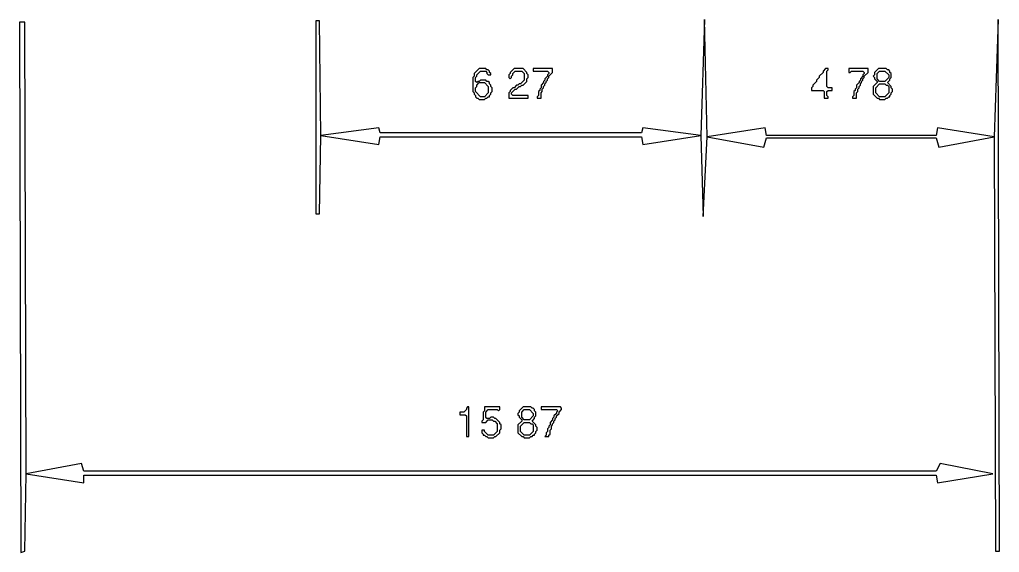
# Model space of a CAD drawing. Extents: x 17 to 323, y -435 to -5.
# Drawn here: x 201.6 to 277.7, y -153.3 to -111.9 of the extents above; entities that cross this region are included whole.
import ezdxf

# ---------------------------------------------------------------- set-up
doc = ezdxf.new("R2010")
doc.units = 0

msp = doc.modelspace()

# ---------------------------------------------------------------- linework, layer by layer
at = {"layer": 'CONTOURS'}
for p, q in [((201.6, -112.1), (201.7, -153.3)), ((202, -112.1), (201.6, -112.1)), ((202.1, -147.2), (202, -112.1)), ((224.6, -112), (224.6, -127)), ((224.9, -112), (224.6, -112)), ((225, -120.9), (224.9, -112)), ((254.8, -111.9), (254.5, -120.9)), ((255, -121), (254.8, -111.9)), ((277.6, -111.9), (277.3, -121)), ((277.7, -153.2), (277.6, -111.9)), ((236.9, -116.3), (236.8, -116.4)), ((236.8, -116.4), (236.8, -117.5)), ((237.3, -115.7), (236.9, -116.1)), ((236.9, -116.1), (236.9, -116.3)), ((237, -116.4), (237.1, -116.3)), ((237, -116.7), (237, -116.4)), ((237.1, -116.2), (237.4, -115.9)), ((237.1, -116.3), (237.1, -116.2)), ((237.8, -115.7), (237.3, -115.7)), ((237.4, -115.9), (237.8, -115.9)), ((237.9, -115.8), (237.8, -115.7)), ((237.8, -115.9), (237.9, -116)), ((238, -115.8), (237.9, -115.8)), ((237.9, -116), (237.9, -116.1)), ((237.9, -116.1), (238, -116.2)), ((238.1, -115.9), (238, -115.8)), ((238, -116.2), (238.2, -116.2)), ((238.1, -116), (238.1, -115.9)), ((238.2, -116.1), (238.1, -116)), ((238.2, -116.2), (238.2, -116.1)), ((239.7, -116.1), (239.6, -116.2)), ((239.6, -116.2), (239.6, -116.4)), ((239.6, -116.4), (239.7, -116.5)), ((240, -115.7), (239.7, -116)), ((239.7, -116), (239.7, -116.1)), ((239.7, -116.5), (239.8, -116.4)), ((239.8, -116.3), (239.9, -116.2)), ((239.8, -116.4), (239.8, -116.3)), ((239.9, -116.1), (240.1, -115.9)), ((239.9, -116.2), (239.9, -116.1)), ((240.7, -115.7), (240, -115.7)), ((240.1, -115.9), (240.6, -115.9)), ((240.6, -115.9), (240.8, -116.1)), ((241, -116), (240.7, -115.7)), ((240.8, -116.1), (240.8, -116.6)), ((241, -116.1), (241, -116)), ((241.1, -116.2), (241, -116.1)), ((241, -116.5), (241.1, -116.4)), ((241.1, -116.4), (241.1, -116.2)), ((243, -115.7), (241.5, -115.7)), ((241.5, -115.7), (241.5, -115.9)), ((241.5, -115.9), (242.6, -115.9)), ((242.6, -116.3), (242.4, -116.5)), ((242.6, -115.9), (242.7, -116)), ((242.7, -116.1), (242.6, -116.2)), ((242.6, -116.2), (242.6, -116.3)), ((242.6, -116.5), (242.7, -116.4)), ((242.7, -116), (242.7, -116.1)), ((242.7, -116.3), (243, -116)), ((242.7, -116.4), (242.7, -116.3)), ((243, -116), (243, -115.7)), ((263.7, -116.4), (263.5, -116.6)), ((264, -116), (263.7, -116.3)), ((263.7, -116.3), (263.7, -116.4)), ((264.2, -115.7), (264, -115.9)), ((264, -115.9), (264, -116)), ((264.4, -115.7), (264.2, -115.7)), ((264.3, -115.9), (264.4, -115.8)), ((264.3, -117.1), (264.3, -115.9)), ((264.4, -115.8), (264.4, -115.7)), ((267.5, -115.7), (266, -115.7)), ((266, -115.7), (266, -116)), ((266, -116), (266.1, -116)), ((266.1, -116), (266.2, -115.9)), ((266.2, -115.9), (267.1, -115.9)), ((267.1, -116.3), (266.9, -116.5)), ((267.1, -115.9), (267.2, -116)), ((267.2, -116.1), (267.1, -116.2)), ((267.1, -116.2), (267.1, -116.3)), ((267.1, -116.5), (267.2, -116.4)), ((267.2, -116), (267.2, -116.1)), ((267.2, -116.3), (267.5, -116)), ((267.2, -116.4), (267.2, -116.3)), ((267.5, -116), (267.5, -115.7)), ((268, -116.2), (267.9, -116.3)), ((267.9, -116.3), (268, -116.4)), ((268.3, -115.7), (268, -116)), ((268, -116), (268, -116.2)), ((268, -116.4), (268, -116.5)), ((268.2, -116.1), (268.4, -115.9)), ((268.2, -116.5), (268.2, -116.1)), ((268.9, -115.7), (268.3, -115.7)), ((268.4, -115.9), (268.8, -115.9)), ((268.8, -115.9), (269.1, -116.2)), ((269.1, -116.4), (268.8, -116.7)), ((269, -115.8), (268.9, -115.7)), ((269.1, -115.8), (269, -115.8)), ((269.2, -115.9), (269.1, -115.8)), ((269.1, -116.2), (269.1, -116.4)), ((269.2, -116), (269.2, -115.9)), ((269.3, -116.1), (269.2, -116)), ((269.2, -116.5), (269.3, -116.4)), ((269.3, -116.4), (269.3, -116.1)), ((237.1, -116.8), (237, -116.7)), ((237, -117.2), (237.1, -117.1)), ((237.2, -116.7), (237.1, -116.8)), ((237.1, -117), (237.3, -116.8)), ((237.1, -117.1), (237.1, -117)), ((237.3, -116.7), (237.2, -116.7)), ((237.4, -116.6), (237.3, -116.7)), ((237.3, -116.8), (237.7, -116.8)), ((237.8, -116.6), (237.4, -116.6)), ((237.7, -116.8), (238, -117.1)), ((237.9, -116.7), (237.8, -116.6)), ((238, -116.7), (237.9, -116.7)), ((238.1, -116.8), (238, -116.7)), ((238, -117.1), (238, -117.6)), ((238.1, -116.9), (238.1, -116.8)), ((238.2, -117), (238.1, -116.9)), ((238.2, -117.1), (238.2, -117)), ((238.3, -117.2), (238.2, -117.1)), ((240.2, -117), (240, -117.2)), ((240.3, -117), (240.2, -117)), ((240.2, -117.3), (240.4, -117.1)), ((240.4, -116.9), (240.3, -117)), ((240.5, -116.9), (240.4, -116.9)), ((240.4, -117.1), (240.5, -117.1)), ((240.8, -116.6), (240.5, -116.9)), ((240.5, -117.1), (240.6, -117)), ((240.6, -117), (240.7, -117)), ((240.7, -117), (241, -116.7)), ((241, -116.7), (241, -116.5)), ((242.3, -116.8), (242.1, -117)), ((242.1, -117), (242.1, -117.2)), ((242.4, -116.6), (242.3, -116.7)), ((242.3, -116.7), (242.3, -116.8)), ((242.3, -117.1), (242.4, -117)), ((242.3, -117.2), (242.3, -117.1)), ((242.4, -116.5), (242.4, -116.6)), ((242.4, -116.9), (242.5, -116.8)), ((242.4, -117), (242.4, -116.9)), ((242.5, -116.7), (242.6, -116.6)), ((242.5, -116.8), (242.5, -116.7)), ((242.6, -116.6), (242.6, -116.5)), ((263.2, -117.1), (263.1, -117.2)), ((263.5, -116.7), (263.2, -117)), ((263.2, -117), (263.2, -117.1)), ((263.5, -116.6), (263.5, -116.7)), ((264.4, -117.2), (264.3, -117.1)), ((266.8, -116.8), (266.6, -117)), ((266.6, -117), (266.6, -117.2)), ((266.9, -116.6), (266.8, -116.7)), ((266.8, -116.7), (266.8, -116.8)), ((266.8, -117.1), (266.9, -117)), ((266.8, -117.2), (266.8, -117.1)), ((266.9, -116.5), (266.9, -116.6)), ((266.9, -116.9), (267, -116.8)), ((266.9, -117), (266.9, -116.9)), ((267, -116.7), (267.1, -116.6)), ((267, -116.8), (267, -116.7)), ((267.1, -116.6), (267.1, -116.5)), ((268.2, -116.8), (267.9, -117.1)), ((267.9, -117.1), (267.9, -117.7)), ((268, -116.5), (268.2, -116.7)), ((268.1, -117.2), (268.4, -116.9)), ((268.4, -116.7), (268.2, -116.5)), ((268.2, -116.7), (268.2, -116.8)), ((268.8, -116.7), (268.4, -116.7)), ((268.4, -116.9), (268.8, -116.9)), ((268.8, -116.9), (268.9, -117)), ((268.9, -117), (269, -117)), ((269, -116.8), (269.2, -116.6)), ((269.3, -117.1), (269, -116.8)), ((269, -117), (269.1, -117.1)), ((269.1, -117.1), (269.1, -117.6)), ((269.2, -116.6), (269.2, -116.5)), ((269.3, -117.2), (269.3, -117.1)), ((236.8, -117.5), (236.9, -117.6)), ((236.9, -117.6), (236.9, -117.7)), ((236.9, -117.7), (237, -117.8)), ((237, -117.5), (237, -117.2)), ((237.4, -117.9), (237, -117.5)), ((237, -117.8), (237, -117.9)), ((237, -117.9), (237.1, -118)), ((237.7, -117.9), (237.4, -117.9)), ((238, -117.6), (237.7, -117.9)), ((237.9, -118), (238, -117.9)), ((238, -117.9), (238.1, -117.9)), ((238.1, -117.8), (238.2, -117.7)), ((238.1, -117.9), (238.1, -117.8)), ((238.2, -117.6), (238.3, -117.5)), ((238.2, -117.7), (238.2, -117.6)), ((238.3, -117.5), (238.3, -117.2)), ((239.7, -117.5), (239.6, -117.6)), ((239.6, -117.6), (239.6, -118)), ((239.9, -117.2), (239.7, -117.4)), ((239.7, -117.4), (239.7, -117.5)), ((239.8, -117.6), (240.1, -117.3)), ((239.8, -117.7), (239.8, -117.6)), ((239.9, -117.8), (239.8, -117.7)), ((240, -117.2), (239.9, -117.2)), ((241.1, -117.8), (239.9, -117.8)), ((240.1, -117.3), (240.2, -117.3)), ((241.1, -118), (241.1, -117.8)), ((241.9, -117.8), (241.8, -117.9)), ((241.8, -117.9), (241.8, -118)), ((242, -117.4), (241.9, -117.5)), ((241.9, -117.5), (241.9, -117.8)), ((242.1, -117.2), (242, -117.3)), ((242, -117.3), (242, -117.4)), ((242.1, -117.6), (242.2, -117.5)), ((242.1, -118), (242.1, -117.6)), ((242.2, -117.3), (242.3, -117.2)), ((242.2, -117.5), (242.2, -117.3)), ((263.1, -117.2), (263.1, -117.4)), ((263.1, -117.4), (264, -117.4)), ((264, -117.4), (264.1, -117.5)), ((264.1, -117.5), (264.1, -118)), ((264.3, -117.5), (264.4, -117.4)), ((264.3, -117.8), (264.3, -117.5)), ((264.4, -117.9), (264.3, -117.8)), ((264.7, -117.2), (264.4, -117.2)), ((264.4, -117.4), (264.7, -117.4)), ((264.4, -118), (264.4, -117.9)), ((264.7, -117.4), (264.7, -117.2)), ((266.4, -117.8), (266.3, -117.9)), ((266.3, -117.9), (266.3, -118)), ((266.5, -117.4), (266.4, -117.5)), ((266.4, -117.5), (266.4, -117.8)), ((266.6, -117.2), (266.5, -117.3)), ((266.5, -117.3), (266.5, -117.4)), ((266.6, -117.6), (266.7, -117.5)), ((266.6, -118), (266.6, -117.6)), ((266.7, -117.3), (266.8, -117.2)), ((266.7, -117.5), (266.7, -117.3)), ((267.9, -117.7), (268.2, -118)), ((268.1, -117.6), (268.1, -117.2)), ((268.4, -117.9), (268.1, -117.6)), ((268.8, -117.9), (268.4, -117.9)), ((269.1, -117.6), (268.8, -117.9)), ((269, -118), (269.1, -117.9)), ((269.1, -117.9), (269.2, -117.9)), ((269.2, -117.8), (269.3, -117.7)), ((269.2, -117.9), (269.2, -117.8)), ((269.4, -117.3), (269.3, -117.2)), ((269.3, -117.6), (269.4, -117.5)), ((269.3, -117.7), (269.3, -117.6)), ((269.4, -117.5), (269.4, -117.3)), ((237.1, -118), (237.2, -118)), ((237.2, -118), (237.3, -118.1)), ((237.3, -118.1), (237.7, -118.1)), ((237.7, -118.1), (237.8, -118)), ((237.8, -118), (237.9, -118)), ((239.6, -118), (241.1, -118)), ((241.8, -118), (242.1, -118)), ((264.1, -118), (264.4, -118)), ((266.3, -118), (266.6, -118)), ((268.2, -118), (268.3, -118)), ((268.3, -118), (268.4, -118.1)), ((268.4, -118.1), (268.8, -118.1)), ((268.8, -118.1), (268.9, -118)), ((268.9, -118), (269, -118)), ((224.9, -127), (225, -120.9)), ((229.5, -120.3), (225, -120.9)), ((225, -120.9), (229.5, -121.6)), ((229.6, -120.7), (229.5, -120.3)), ((249.9, -120.7), (229.6, -120.7)), ((250, -120.3), (249.9, -120.7)), ((254.5, -120.9), (250, -120.3)), ((250, -121.6), (254.5, -120.9)), ((254.5, -120.9), (254.7, -127.2)), ((259.5, -120.3), (255, -121)), ((259.6, -120.9), (259.5, -120.3)), ((272.8, -120.9), (259.6, -120.9)), ((272.9, -120.3), (272.8, -120.9)), ((277.3, -121), (272.9, -120.3)), ((229.5, -121.6), (229.6, -121)), ((229.6, -121), (249.9, -121)), ((249.9, -121), (250, -121.6)), ((254.7, -127.2), (255, -121)), ((255, -121), (259.4, -121.8)), ((259.4, -121.8), (259.6, -121.1)), ((259.6, -121.1), (272.8, -121.1)), ((272.8, -121.1), (273, -121.8)), ((273, -121.8), (277.3, -121)), ((277.3, -121), (277.4, -153.2)), ((224.6, -127), (224.9, -127)), ((236.3, -142.2), (236.1, -142.4)), ((236.4, -142), (236.3, -142.1)), ((236.3, -142.1), (236.3, -142.2)), ((236.5, -142), (236.4, -142)), ((236.5, -144.3), (236.5, -142)), ((237.7, -142.3), (237.6, -142.4)), ((237.7, -142), (237.7, -142.3)), ((238.9, -142), (237.7, -142)), ((237.8, -142.4), (238, -142.2)), ((238, -142.2), (238.7, -142.2)), ((238.7, -142.2), (238.8, -142.3)), ((238.8, -142.3), (238.9, -142.2)), ((238.9, -142.2), (238.9, -142)), ((240.7, -142), (240.4, -142.3)), ((240.4, -142.3), (240.4, -142.4)), ((240.6, -142.4), (240.8, -142.2)), ((241.3, -142), (240.7, -142)), ((240.8, -142.2), (241.2, -142.2)), ((241.2, -142.2), (241.5, -142.5)), ((241.4, -142.1), (241.3, -142)), ((241.5, -142.1), (241.4, -142.1)), ((241.6, -142.2), (241.5, -142.1)), ((241.6, -142.3), (241.6, -142.2)), ((241.7, -142.4), (241.6, -142.3)), ((243.6, -142), (242.1, -142)), ((242.1, -142), (242.1, -142.2)), ((242.1, -142.2), (243.3, -142.2)), ((243.3, -142.2), (243.4, -142.3)), ((243.4, -142.3), (243.3, -142.4)), ((243.5, -142.4), (243.7, -142.2)), ((243.7, -142.1), (243.6, -142)), ((243.7, -142.2), (243.7, -142.1)), ((236.1, -142.4), (235.8, -142.4)), ((235.8, -142.4), (235.8, -142.6)), ((235.8, -142.6), (236.2, -142.6)), ((236.2, -142.6), (236.3, -142.7)), ((236.3, -142.7), (236.3, -144.3)), ((237.6, -143), (237.5, -143.1)), ((237.6, -142.4), (237.6, -143)), ((237.8, -142.8), (237.8, -142.4)), ((237.9, -142.9), (237.8, -142.8)), ((237.8, -143.2), (238, -143)), ((238.1, -142.9), (237.9, -142.9)), ((238, -143), (238.3, -143)), ((238.2, -142.8), (238.1, -142.9)), ((238.4, -142.8), (238.2, -142.8)), ((238.3, -143), (238.4, -143.1)), ((238.5, -142.9), (238.4, -142.8)), ((238.6, -142.9), (238.5, -142.9)), ((238.9, -143.2), (238.6, -142.9)), ((240.4, -142.4), (240.3, -142.5)), ((240.3, -142.5), (240.3, -142.6)), ((240.3, -142.6), (240.4, -142.7)), ((240.4, -142.7), (240.4, -142.8)), ((240.4, -142.8), (240.6, -143)), ((240.6, -142.8), (240.6, -142.4)), ((240.8, -143), (240.6, -142.8)), ((240.6, -143), (240.6, -143.1)), ((241.2, -143), (240.8, -143)), ((241.5, -142.7), (241.2, -143)), ((241.4, -143.1), (241.6, -142.9)), ((241.5, -142.5), (241.5, -142.7)), ((241.6, -142.8), (241.7, -142.7)), ((241.6, -142.9), (241.6, -142.8)), ((241.7, -142.7), (241.7, -142.4)), ((243, -143), (242.8, -143.2)), ((243.1, -142.8), (243, -142.9)), ((243, -142.9), (243, -143)), ((243.3, -142.5), (243.1, -142.7)), ((243.1, -142.7), (243.1, -142.8)), ((243.1, -143.1), (243.2, -143)), ((243.2, -142.9), (243.3, -142.8)), ((243.2, -143), (243.2, -142.9)), ((243.3, -142.4), (243.3, -142.5)), ((243.3, -142.7), (243.5, -142.5)), ((243.3, -142.8), (243.3, -142.7)), ((243.5, -142.5), (243.5, -142.4)), ((237.5, -143.1), (237.5, -143.2)), ((237.5, -143.2), (237.8, -143.2)), ((237.7, -143.8), (237.5, -143.8)), ((237.5, -143.8), (237.5, -144)), ((237.7, -143.9), (237.7, -143.8)), ((238.4, -143.1), (238.5, -143.1)), ((238.5, -143.1), (238.7, -143.3)), ((238.7, -143.3), (238.7, -143.9)), ((238.9, -143.3), (238.9, -143.2)), ((239, -143.4), (238.9, -143.3)), ((238.9, -143.8), (239, -143.7)), ((238.9, -144), (238.9, -143.8)), ((239, -143.7), (239, -143.4)), ((240.6, -143.1), (240.3, -143.4)), ((240.3, -143.4), (240.3, -144)), ((240.5, -143.5), (240.8, -143.2)), ((240.5, -143.9), (240.5, -143.5)), ((240.8, -143.2), (241.2, -143.2)), ((241.2, -143.2), (241.3, -143.3)), ((241.3, -143.3), (241.4, -143.3)), ((241.7, -143.4), (241.4, -143.1)), ((241.4, -143.3), (241.5, -143.4)), ((241.5, -143.4), (241.5, -143.9)), ((241.7, -143.5), (241.7, -143.4)), ((241.8, -143.6), (241.7, -143.5)), ((241.7, -143.9), (241.8, -143.8)), ((241.8, -143.8), (241.8, -143.6)), ((242.7, -143.6), (242.6, -143.7)), ((242.6, -143.7), (242.6, -143.9)), ((242.8, -143.4), (242.7, -143.5)), ((242.7, -143.5), (242.7, -143.6)), ((242.8, -143.2), (242.8, -143.4)), ((242.8, -143.8), (242.9, -143.7)), ((242.8, -144.1), (242.8, -143.8)), ((242.9, -143.5), (243, -143.4)), ((242.9, -143.7), (242.9, -143.5)), ((243, -143.3), (243.1, -143.2)), ((243, -143.4), (243, -143.3)), ((243.1, -143.2), (243.1, -143.1)), ((236.3, -144.3), (236.5, -144.3)), ((237.5, -144), (237.6, -144.1)), ((237.6, -144.1), (237.6, -144.2)), ((237.6, -144.2), (237.7, -144.2)), ((238, -144.2), (237.7, -143.9)), ((237.7, -144.2), (237.8, -144.3)), ((237.8, -144.3), (237.9, -144.3)), ((237.9, -144.3), (238, -144.4)), ((238.4, -144.2), (238, -144.2)), ((238, -144.4), (238.4, -144.4)), ((238.7, -143.9), (238.4, -144.2)), ((238.4, -144.4), (238.5, -144.3)), ((238.5, -144.3), (238.6, -144.3)), ((238.6, -144.3), (238.9, -144)), ((240.3, -144), (240.6, -144.3)), ((240.8, -144.2), (240.5, -143.9)), ((240.6, -144.3), (240.7, -144.3)), ((240.7, -144.3), (240.8, -144.4)), ((241.2, -144.2), (240.8, -144.2)), ((240.8, -144.4), (241.2, -144.4)), ((241.5, -143.9), (241.2, -144.2)), ((241.2, -144.4), (241.3, -144.3)), ((241.3, -144.3), (241.4, -144.3)), ((241.4, -144.3), (241.5, -144.2)), ((241.5, -144.2), (241.6, -144.2)), ((241.6, -144.1), (241.7, -144)), ((241.6, -144.2), (241.6, -144.1)), ((241.7, -144), (241.7, -143.9)), ((242.5, -144.2), (242.4, -144.3)), ((242.4, -144.3), (242.7, -144.3)), ((242.6, -143.9), (242.5, -144)), ((242.5, -144), (242.5, -144.2)), ((242.7, -144.2), (242.8, -144.1)), ((242.7, -144.3), (242.7, -144.2)), ((206.4, -146.4), (202.1, -147.2)), ((206.6, -147), (206.4, -146.4)), ((273.1, -146.4), (272.8, -147)), ((277.2, -147.2), (273.1, -146.4)), ((202, -153.2), (202.1, -147.2)), ((202.1, -147.2), (206.6, -147.9)), ((272.8, -147), (206.6, -147)), ((206.6, -147.9), (206.6, -147.3)), ((206.6, -147.3), (272.8, -147.3)), ((272.8, -147.3), (272.9, -147.9)), ((272.9, -147.9), (277.2, -147.2)), ((201.7, -153.3), (202, -153.2)), ((277.4, -153.2), (277.7, -153.2))]:
    msp.add_line(p, q, dxfattribs=at)

doc.saveas('drawing.dxf')
